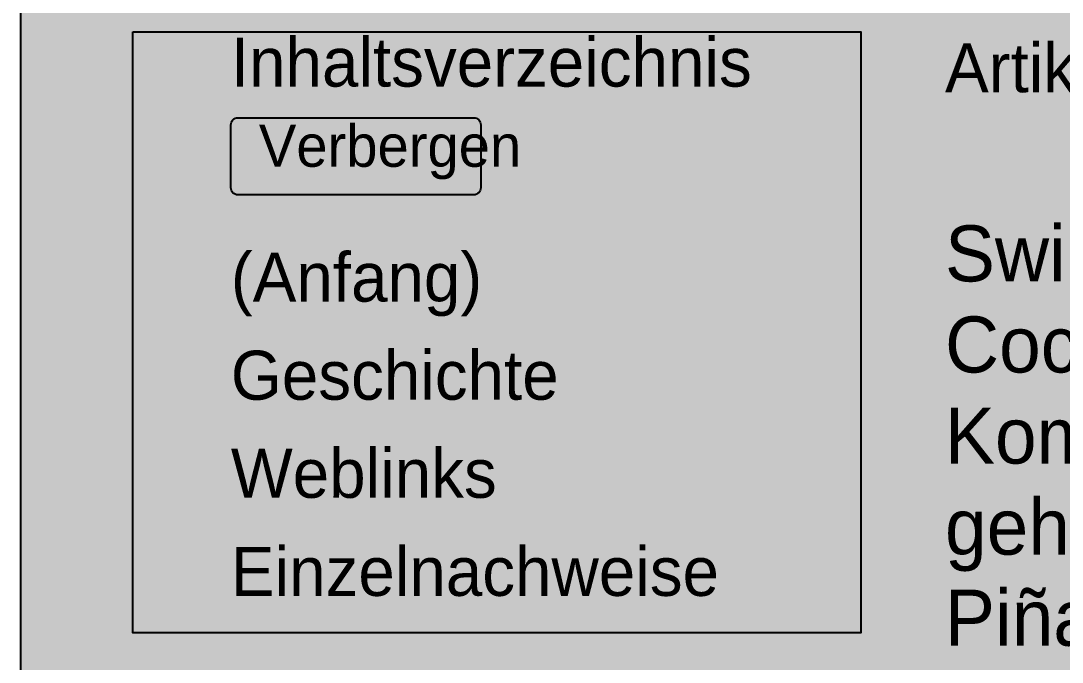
# Model space of a CAD drawing. Extents: x 0 to 1501, y 0 to 1747.
# Drawn here: x 0 to 297.5, y 1431.2 to 1614.3 of the extents above; entities that cross this region are included whole.
import ezdxf

# ---------------------------------------------------------------- set-up
doc = ezdxf.new("R2010")
doc.units = 0

msp = doc.modelspace()

# ---------------------------------------------------------------- hatches: boundary and pattern name
at = {"true_color": 0xf8f9fa}
msp.add_hatch(color=256, dxfattribs=at).paths.add_polyline_path([(0, 1747), (1280, 1747), (1280, 1027), (0, 1027)], flags=0)
at = {"true_color": 0xffffff}
for points in [[(0, 1681), (1280, 1681), (1280, -0.03), (0, -0.03)], [(32, 1611.16), (240, 1611.16), (240, 1439.59), (32, 1439.59)]]:
    msp.add_hatch(color=256, dxfattribs=at).paths.add_polyline_path(points, flags=0)
at = {"true_color": 0xeaecf0}
msp.add_hatch(color=256, dxfattribs=at).paths.add_polyline_path([(62, 1586.59), (129.39, 1586.59), (129.39, 1586.59), (129.78, 1586.56), (130.16, 1586.44), (130.5, 1586.26), (130.8, 1586.01), (131.05, 1585.7), (131.24, 1585.36), (131.35, 1584.98), (131.39, 1584.59), (131.39, 1566.59), (131.39, 1566.59), (131.35, 1566.2), (131.24, 1565.83), (131.05, 1565.48), (130.8, 1565.18), (130.5, 1564.93), (130.16, 1564.75), (129.78, 1564.63), (129.39, 1564.59), (62, 1564.59), (62, 1564.59), (61.61, 1564.63), (61.23, 1564.75), (60.89, 1564.93), (60.59, 1565.18), (60.34, 1565.48), (60.15, 1565.83), (60.04, 1566.2), (60, 1566.59), (60, 1584.59), (60, 1584.59), (60.04, 1584.98), (60.15, 1585.36), (60.34, 1585.7), (60.59, 1586.01), (60.89, 1586.26), (61.23, 1586.44), (61.61, 1586.56), (62, 1586.59)], flags=0)

# ---------------------------------------------------------------- linework, layer by layer
at = {"true_color": 0xf8f9fa}
msp.add_lwpolyline([(0, 1747), (1280, 1747), (1280, 1027), (0, 1027)], close=True, dxfattribs=at)
at = {"true_color": 0xffffff}
for points in [[(0, 1681), (1280, 1681), (1280, -0.03), (0, -0.03)], [(32, 1611.16), (240, 1611.16), (240, 1439.59), (32, 1439.59)]]:
    msp.add_lwpolyline(points, close=True, dxfattribs=at)
at = {"true_color": 0xeaecf0}
msp.add_lwpolyline([(62, 1586.59), (129.39, 1586.59), (129.39, 1586.59), (129.78, 1586.56), (130.16, 1586.44), (130.5, 1586.26), (130.8, 1586.01), (131.05, 1585.7), (131.24, 1585.36), (131.35, 1584.98), (131.39, 1584.59), (131.39, 1566.59), (131.39, 1566.59), (131.35, 1566.2), (131.24, 1565.83), (131.05, 1565.48), (130.8, 1565.18), (130.5, 1564.93), (130.16, 1564.75), (129.78, 1564.63), (129.39, 1564.59), (62, 1564.59), (62, 1564.59), (61.61, 1564.63), (61.23, 1564.75), (60.89, 1564.93), (60.59, 1565.18), (60.34, 1565.48), (60.15, 1565.83), (60.04, 1566.2), (60, 1566.59), (60, 1584.59), (60, 1584.59), (60.04, 1584.98), (60.15, 1585.36), (60.34, 1585.7), (60.59, 1586.01), (60.89, 1586.26), (61.23, 1586.44), (61.61, 1586.56), (62, 1586.59)], close=True, dxfattribs=at)

# ---------------------------------------------------------------- texts
at = {"true_color": 0x101418}
msp.add_text('Inhaltsverzeichnis', height=14, dxfattribs=at).set_placement((60, 1595.48))
at = {"true_color": 0x202122}
for s, height, p in [('Artikel', 14, (264, 1593.86)), ('Verbergen', 12, (68, 1572.59)), ('Swimming Pool', 16, (264, 1539.86)), ('(Anfang)', 14, (60, 1534.09)), ('Kombination von Rum mit ', 16, (264, 1487.86)), ('gehört er zur Gruppe der ', 16, (264, 1461.86))]:
    msp.add_text(s, height=height, dxfattribs=at).set_placement(p)
at = {"true_color": 0x3366cc}
for s, height, p in [('Cocktails', 16, (264, 1513.86)), ('Geschichte', 14, (60, 1506.09)), ('Weblinks', 14, (60, 1478.09)), ('Einzelnachweise', 14, (60, 1450.09)), ('Piña Colada', 16, (264, 1435.86))]:
    msp.add_text(s, height=height, dxfattribs=at).set_placement(p)

doc.saveas('drawing.dxf')
